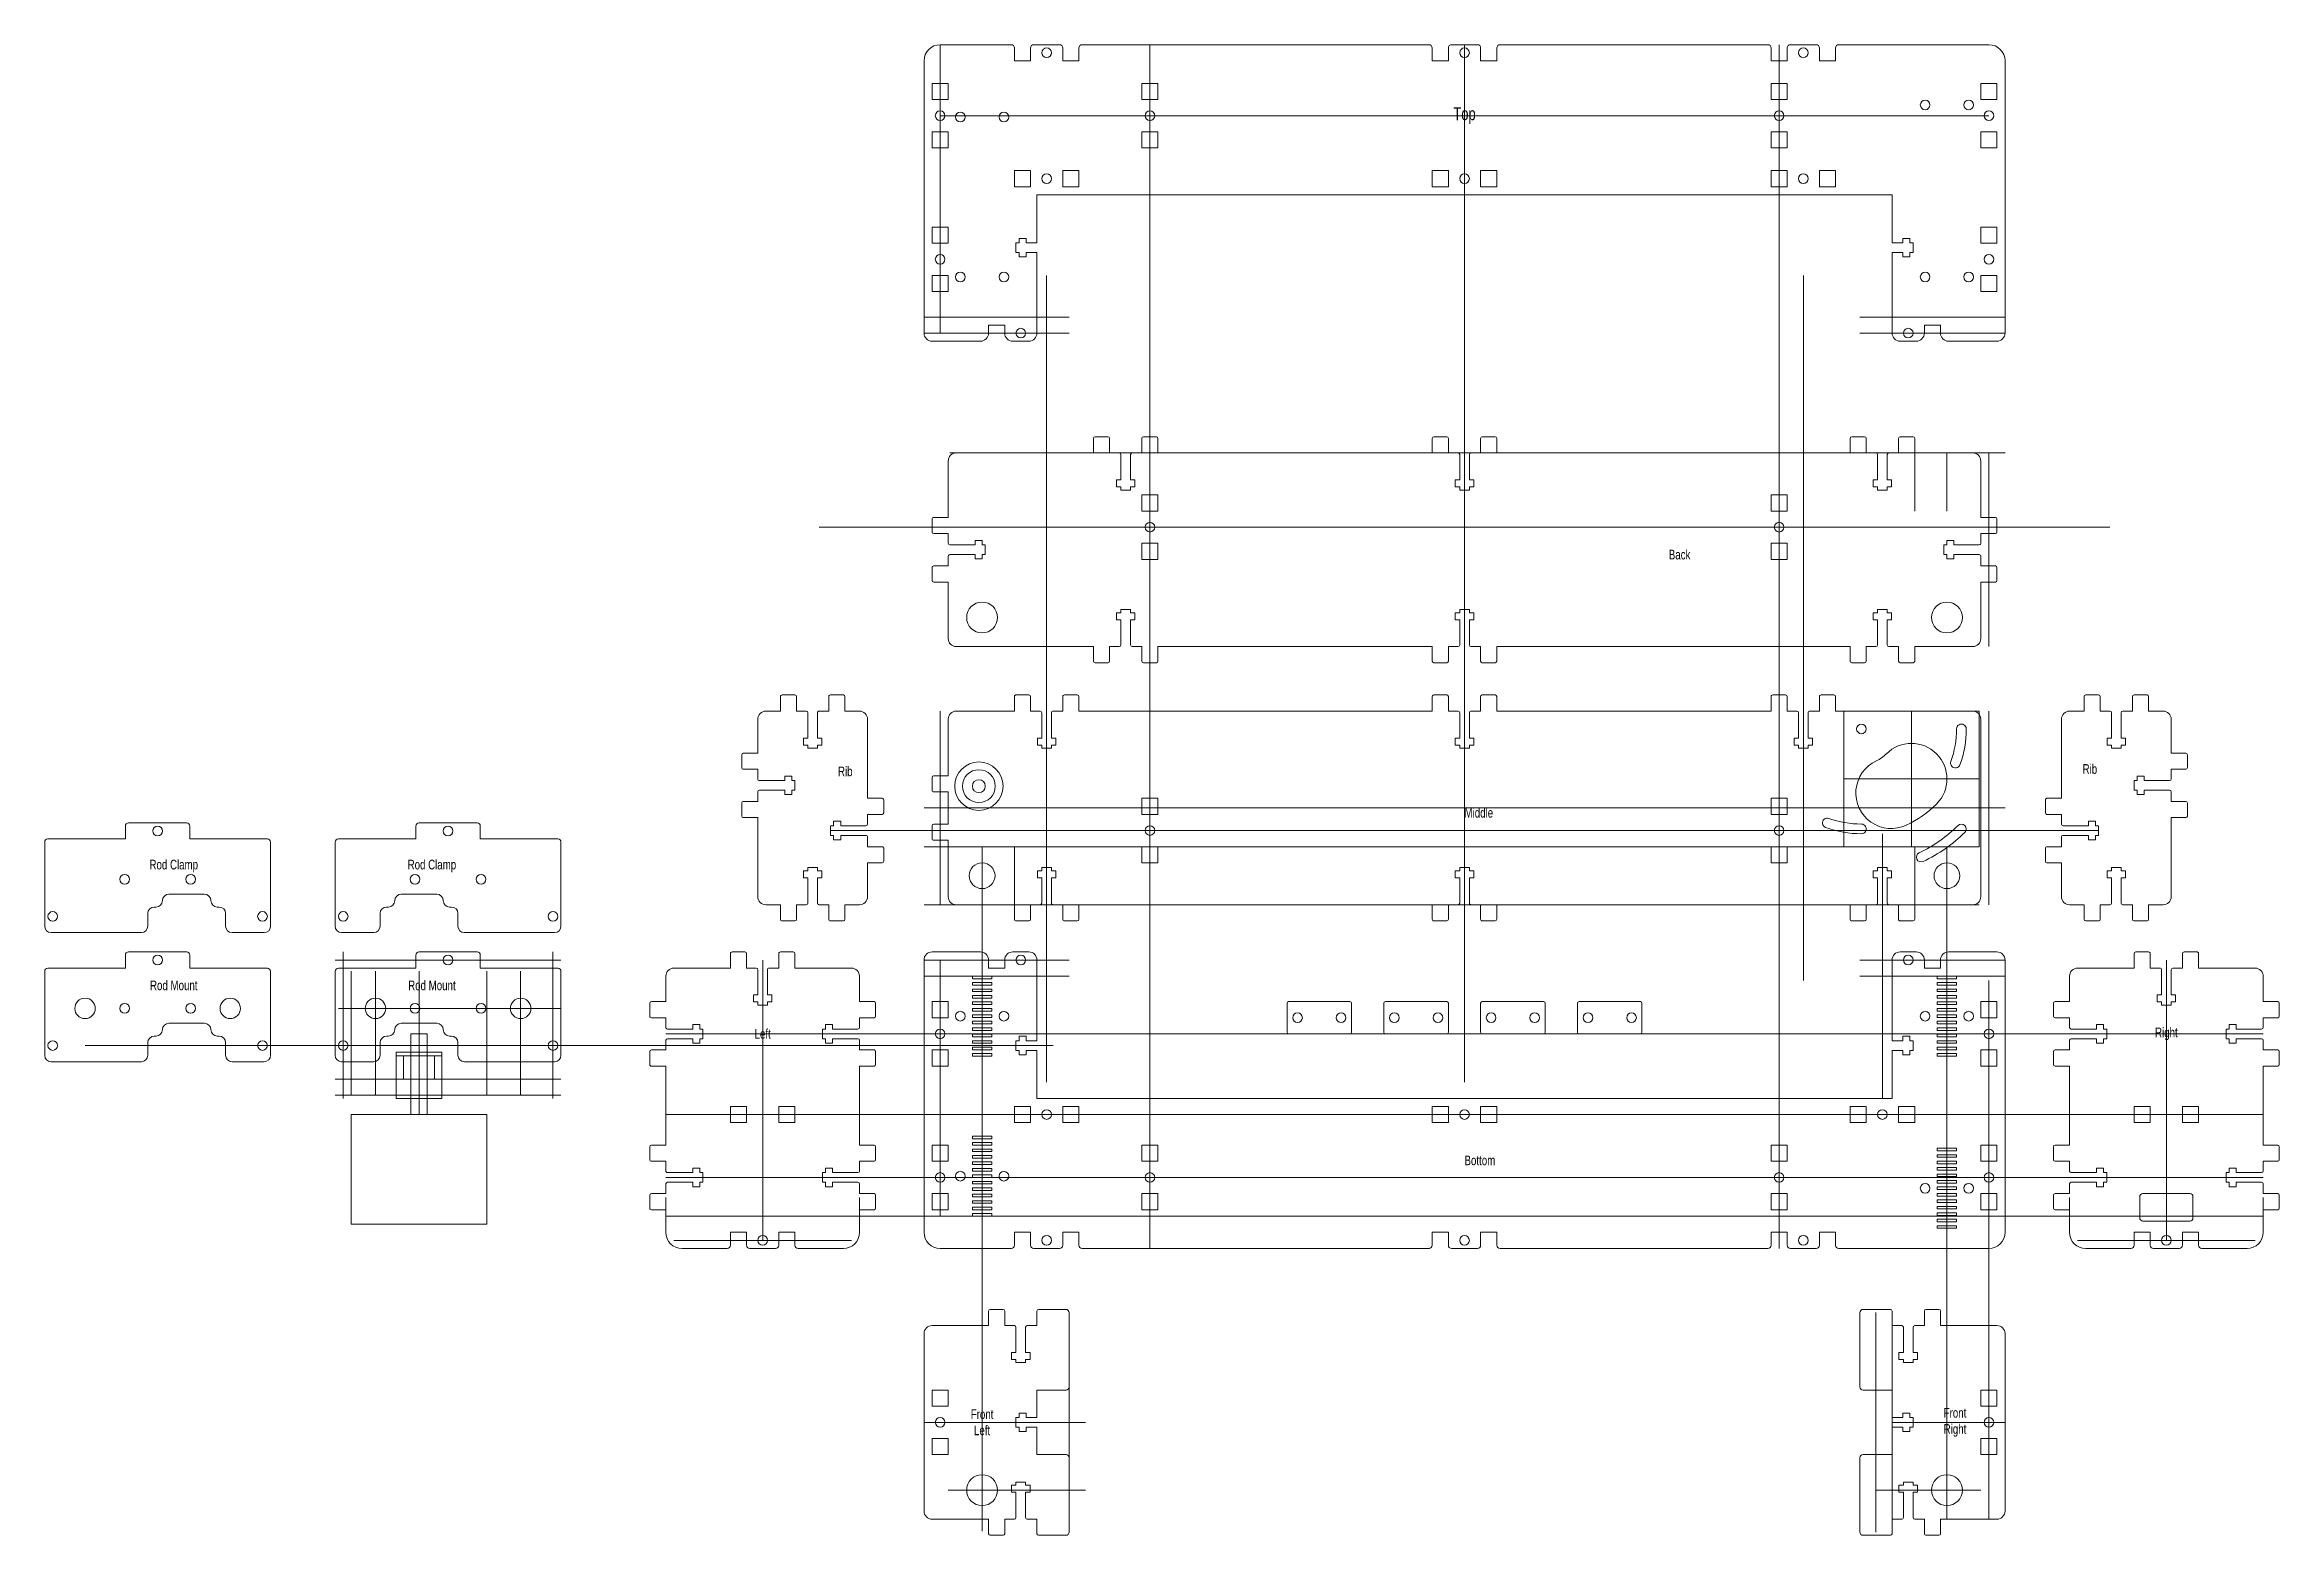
# Model space of a CAD drawing. Header units: millimetres. Extents: x -440 to 252, y -225 to 236.
import ezdxf

# ---------------------------------------------------------------- set-up
doc = ezdxf.new("R2010")
doc.units = ezdxf.units.MM
doc.layers.get('0').update_dxf_attribs({"linetype": 'CONTINUOUS', "lineweight": 0, "true_color": 0x000000})
for name, color, linetype, lineweight, true_color in [('Back', 7, 'CONTINUOUS', 0, 0x000000), ('Belt Clamp', 7, 'CONTINUOUS', 0, 0x000000), ('Bottom', 7, 'CONTINUOUS', 0, 0x000000), ('Drawings', 5, 'CONTINUOUS', 0, 0x0000ff), ('Front', 7, 'CONTINUOUS', 0, 0x000000), ('Left', 7, 'CONTINUOUS', 0, 0x000000), ('Middle', 7, 'CONTINUOUS', 0, 0x000000), ('Motor', 1, 'CONTINUOUS', 0, 0xff0000), ('Pulley', 3, 'CONTINUOUS', 0, 0x00ff00), ('Ribs', 7, 'CONTINUOUS', 0, 0x000000), ('Right', 7, 'CONTINUOUS', 0, 0x000000), ('Rod Clamp', 7, 'CONTINUOUS', 0, 0x000000), ('Rod Mount', 7, 'CONTINUOUS', 0, 0x000000), ('text', 1, 'CONTINUOUS', 0, 0xff0000), ('Top', 7, 'CONTINUOUS', 0, 0x000000)]:
    doc.layers.add(name, color=color, linetype=linetype, lineweight=lineweight, true_color=true_color)
doc.styles.get("Standard").update_dxf_attribs({"font": 'txt', "width": 0.75})

# ---------------------------------------------------------------- blocks, each defined once
blk = doc.blocks.new('m3-t-slot-full')
for p, q in [((-2.86, 8.33), (-2.86, 10.5)), ((-2.86, 10.5), (-1.5, 10.5)), ((-1.5, 8.33), (-2.86, 8.33)), ((-1.5, 11.5), (1.5, 11.5)), ((-1.5, 10.5), (-1.5, 11.5)), ((-1.5, 0.5), (-1.5, 8.33)), ((1.5, 11.5), (1.5, 10.5)), ((1.5, 10.5), (2.86, 10.5)), ((2.86, 8.33), (1.5, 8.33)), ((1.5, 8.33), (1.5, 0.5)), ((2.86, 10.5), (2.86, 8.33)), ((-2, 0), (-5, 0)), ((-10, -4.5), (-10, 0)), ((-5.5, -5), (-9.5, -5)), ((-5, 0), (-5, -4.5)), ((2, 0), (5, 0)), ((5, 0), (5, -4.5)), ((5.5, -5), (9.5, -5)), ((10, -4.5), (10, 0))]:
    blk.add_line(p, q)
for centre, start, end in [((-2, 0.5), 270, 0), ((2, 0.5), 180, 270), ((-9.5, -4.5), 180, 270), ((-5.5, -4.5), 270, 0), ((5.5, -4.5), 180, 270), ((9.5, -4.5), 270, 0)]:
    blk.add_arc(centre, 0.5, start, end)
blk = doc.blocks.new('cutouts')
for p, q in [((-5, 2.5), (-10, 2.5)), ((-10, 2.5), (-10, -2.5)), ((-5, 2.5), (-5, -2.5)), ((5, 2.5), (10, 2.5)), ((5, 2.5), (5, -2.5)), ((10, 2.5), (10, -2.5)), ((-5, -2.5), (-10, -2.5)), ((5, -2.5), (10, -2.5))]:
    blk.add_line(p, q)
blk.add_circle((0, 0), 1.5)
blk = doc.blocks.new('tabs')
for p, q in [((-10, -4.5), (-10, 0)), ((-5, 0), (-5, -4.5)), ((-5, 0), (5, 0)), ((-5.5, -5), (-9.5, -5)), ((5, 0), (5, -4.5)), ((5.5, -5), (9.5, -5)), ((10, -4.5), (10, 0))]:
    blk.add_line(p, q)
for centre, start, end in [((-9.5, -4.5), 180, 270), ((-5.5, -4.5), 270, 0), ((5.5, -4.5), 180, 270), ((9.5, -4.5), 270, 0)]:
    blk.add_arc(centre, 0.5, start, end)
blk = doc.blocks.new('belt-slots')
for p, q in [((-3, 12.4), (3, 12.4)), ((-3, 11.6), (-3, 12.4)), ((3, 11.6), (-3, 11.6)), ((-3, 10.4), (3, 10.4)), ((-3, 9.6), (-3, 10.4)), ((3, 9.6), (-3, 9.6)), ((-3, 8.4), (3, 8.4)), ((-3, 7.6), (-3, 8.4)), ((3, 7.6), (-3, 7.6)), ((3, 12.4), (3, 11.6)), ((3, 10.4), (3, 9.6)), ((3, 8.4), (3, 7.6)), ((-3, 6.4), (3, 6.4)), ((-3, 5.6), (-3, 6.4)), ((3, 5.6), (-3, 5.6)), ((-3, 4.4), (3, 4.4)), ((-3, 3.6), (-3, 4.4)), ((3, 3.6), (-3, 3.6)), ((-3, 2.4), (3, 2.4)), ((-3, 1.6), (-3, 2.4)), ((3, 1.6), (-3, 1.6)), ((-3, 0.4), (3, 0.4)), ((-3, -0.4), (-3, 0.4)), ((3, 6.4), (3, 5.6)), ((3, 4.4), (3, 3.6)), ((3, 2.4), (3, 1.6)), ((3, 0.4), (3, -0.4)), ((3, -0.4), (-3, -0.4)), ((-3, -1.6), (3, -1.6)), ((-3, -2.4), (-3, -1.6)), ((3, -2.4), (-3, -2.4)), ((-3, -3.6), (3, -3.6)), ((-3, -4.4), (-3, -3.6)), ((3, -4.4), (-3, -4.4)), ((-3, -5.6), (3, -5.6)), ((-3, -6.4), (-3, -5.6)), ((3, -6.4), (-3, -6.4)), ((3, -1.6), (3, -2.4)), ((3, -3.6), (3, -4.4)), ((3, -5.6), (3, -6.4)), ((-3, -7.6), (3, -7.6)), ((-3, -8.4), (-3, -7.6)), ((3, -8.4), (-3, -8.4)), ((-3, -9.6), (3, -9.6)), ((-3, -10.4), (-3, -9.6)), ((3, -10.4), (-3, -10.4)), ((-3, -11.6), (3, -11.6)), ((-3, -12.4), (-3, -11.6)), ((3, -12.4), (-3, -12.4)), ((3, -7.6), (3, -8.4)), ((3, -9.6), (3, -10.4)), ((3, -11.6), (3, -12.4))]:
    blk.add_line(p, q)
at = {"layer": 'Top'}
for centre in [(-6.75, 0), (6.75, 0)]:
    blk.add_circle(centre, 1.5, dxfattribs=at)

msp = doc.modelspace()

# ---------------------------------------------------------------- linework, layer by layer
for p, q in [((-150, -44.62), (-165, -44.62)), ((-147.5, -47.12), (-147.5, -49.62)), ((-142.5, -47.12), (-142.5, -49.62)), ((-140, -44.62), (-135, -44.62)), ((135, -44.62), (140, -44.62)), ((142.5, -47.12), (142.5, -49.62)), ((147.5, -47.12), (147.5, -49.62)), ((150, -44.62), (165, -44.62)), ((-142.5, -49.62), (-147.5, -49.62)), ((142.5, -49.62), (147.5, -49.62)), ((-139, -75.12), (-139, -72.12)), ((-139, -72.12), (-138, -72.12)), ((-138, -75.12), (-139, -75.12)), ((-138, -70.76), (-135.83, -70.76)), ((-138, -72.12), (-138, -70.76)), ((-138, -76.48), (-138, -75.12)), ((-135.83, -70.76), (-135.83, -72.12)), ((-135.83, -72.12), (-132.5, -72.12)), ((-132.5, -75.12), (-135.83, -75.12)), ((-135.83, -75.12), (-135.83, -76.48)), ((135.83, -72.12), (132.5, -72.12)), ((132.5, -75.12), (135.83, -75.12)), ((138, -70.76), (135.83, -70.76)), ((135.83, -70.76), (135.83, -72.12)), ((135.83, -75.12), (135.83, -76.48)), ((138, -72.12), (138, -70.76)), ((139, -72.12), (138, -72.12)), ((138, -76.48), (138, -75.12)), ((138, -75.12), (139, -75.12)), ((139, -75.12), (139, -72.12)), ((-135.83, -76.48), (-138, -76.48)), ((135.83, -76.48), (138, -76.48)), ((-134.5, -131.5), (-139.5, -131.5)), ((-139.5, -131.5), (-139.5, -135.5)), ((-134.5, -131.5), (-134.5, -135.5)), ((-124.5, -131.5), (-119.5, -131.5)), ((-124.5, -131.5), (-124.5, -135.5)), ((-119.5, -131.5), (-119.5, -135.5)), ((-5, -131.5), (-10, -131.5)), ((-10, -131.5), (-10, -135.5)), ((-5, -131.5), (-5, -135.5)), ((5, -131.5), (10, -131.5)), ((5, -131.5), (5, -135.5)), ((10, -131.5), (10, -135.5)), ((100, -131.5), (95, -131.5)), ((95, -131.5), (95, -135.5)), ((100, -131.5), (100, -135.5)), ((110, -131.5), (115, -131.5)), ((110, -131.5), (110, -135.5)), ((115, -131.5), (115, -135.5)), ((-147.5, -155.88), (-147.5, -160.38)), ((-143, -155.38), (-147, -155.38)), ((-142.5, -160.38), (-142.5, -155.88)), ((-132.5, -160.38), (-132.5, -155.88)), ((-132, -155.38), (-123.5, -155.38)), ((132, -155.38), (123.5, -155.38)), ((132.5, -160.38), (132.5, -155.88)), ((142.5, -160.38), (142.5, -155.88)), ((143, -155.38), (147, -155.38)), ((147.5, -155.88), (147.5, -160.38)), ((-139.5, -160.38), (-142.5, -160.38)), ((-139, -160.88), (-139, -168.71)), ((-136, -168.71), (-136, -160.88)), ((-135.5, -160.38), (-132.5, -160.38)), ((135.5, -160.38), (132.5, -160.38)), ((136, -168.71), (136, -160.88)), ((139, -160.88), (139, -168.71)), ((139.5, -160.38), (142.5, -160.38)), ((-140.36, -168.71), (-140.36, -170.88)), ((-139, -168.71), (-140.36, -168.71)), ((-140.36, -170.88), (-139, -170.88)), ((-139, -170.88), (-139, -171.88)), ((-139, -171.88), (-136, -171.88)), ((-134.64, -168.71), (-136, -168.71)), ((-136, -171.88), (-136, -170.88)), ((-136, -170.88), (-134.64, -170.88)), ((-134.64, -170.88), (-134.64, -168.71)), ((134.64, -170.88), (134.64, -168.71)), ((134.64, -168.71), (136, -168.71)), ((136, -170.88), (134.64, -170.88)), ((136, -171.88), (136, -170.88)), ((139, -171.88), (136, -171.88)), ((139, -168.71), (140.36, -168.71)), ((140.36, -170.88), (139, -170.88)), ((139, -170.88), (139, -171.88)), ((140.36, -168.71), (140.36, -170.88)), ((-139, -191.88), (-139, -188.88)), ((-139, -188.88), (-138, -188.88)), ((-138, -191.88), (-139, -191.88)), ((-138, -187.52), (-135.83, -187.52)), ((-138, -188.88), (-138, -187.52)), ((-138, -193.24), (-138, -191.88)), ((-135.83, -193.24), (-138, -193.24)), ((-135.83, -187.52), (-135.83, -188.88)), ((-135.83, -188.88), (-132.5, -188.88)), ((-132.5, -191.88), (-135.83, -191.88)), ((-135.83, -191.88), (-135.83, -193.24)), ((135.83, -188.88), (132.5, -188.88)), ((132.5, -191.88), (135.83, -191.88)), ((138, -187.52), (135.83, -187.52)), ((135.83, -187.52), (135.83, -188.88)), ((135.83, -191.88), (135.83, -193.24)), ((135.83, -193.24), (138, -193.24)), ((138, -188.88), (138, -187.52)), ((139, -188.88), (138, -188.88)), ((138, -193.24), (138, -191.88)), ((138, -191.88), (139, -191.88)), ((139, -191.88), (139, -188.88)), ((-140.36, -209.88), (-140.36, -212.05)), ((-139, -209.88), (-140.36, -209.88)), ((-140.36, -212.05), (-139, -212.05)), ((-136, -208.88), (-139, -208.88)), ((-139, -208.88), (-139, -209.88)), ((-139, -212.05), (-139, -219.88)), ((-136, -209.88), (-136, -208.88)), ((-134.64, -209.88), (-136, -209.88)), ((-136, -212.05), (-134.64, -212.05)), ((-136, -219.88), (-136, -212.05)), ((-134.64, -212.05), (-134.64, -209.88)), ((134.64, -212.05), (134.64, -209.88)), ((134.64, -209.88), (136, -209.88)), ((136, -212.05), (134.64, -212.05)), ((136, -208.88), (139, -208.88)), ((136, -209.88), (136, -208.88)), ((136, -219.88), (136, -212.05)), ((139, -208.88), (139, -209.88)), ((139, -209.88), (140.36, -209.88)), ((140.36, -212.05), (139, -212.05)), ((139, -212.05), (139, -219.88)), ((140.36, -209.88), (140.36, -212.05)), ((-147.5, -224.88), (-147.5, -220.38)), ((-139.5, -220.38), (-142.5, -220.38)), ((-142.5, -220.38), (-142.5, -224.88)), ((-135.5, -220.38), (-132.5, -220.38)), ((-132.5, -220.38), (-132.5, -224.88)), ((132.5, -220.38), (132.5, -224.88)), ((135.5, -220.38), (132.5, -220.38)), ((139.5, -220.38), (142.5, -220.38)), ((142.5, -220.38), (142.5, -224.88)), ((147.5, -224.88), (147.5, -220.38)), ((-143, -225.38), (-147, -225.38)), ((-132, -225.38), (-123.5, -225.38)), ((132, -225.38), (123.5, -225.38)), ((143, -225.38), (147, -225.38))]:
    msp.add_line(p, q)
for centre in [(-137.5, -47.12), (137.5, -47.12), (-129.5, -134), (0, -134), (105, -134)]:
    msp.add_circle(centre, 1.5)
for centre, radius, start, end in [((-157.5, 107.5), 2.5, 90, 180), ((157.5, 107.5), 2.5, 360, 90), ((-157.5, 52.5), 2.5, 180, 270), ((157.5, 52.5), 2.5, 270, 360), ((-216.5, 27.5), 2.5, 90, 180), ((-187.5, 27.5), 2.5, 360, 90), ((-157.5, 27.5), 2.5, 90, 180), ((157.5, 27.5), 2.5, 360, 90), ((187.5, 27.5), 2.5, 90, 180), ((216.5, 27.5), 2.5, 360, 90), ((-216.5, -27.5), 2.5, 180, 270), ((-187.5, -27.5), 2.5, 270, 360), ((-157.5, -27.5), 2.5, 180, 270), ((157.5, -27.5), 2.5, 270, 360), ((187.5, -27.5), 2.5, 180, 270), ((216.5, -27.5), 2.5, 270, 360), ((-165, -47.12), 2.5, 90, 180), ((-150, -47.12), 2.5, 0, 90), ((-140, -47.12), 2.5, 90, 180), ((-135, -47.12), 2.5, 0, 90), ((135, -47.12), 2.5, 90, 180), ((140, -47.12), 2.5, 0, 90), ((150, -47.12), 2.5, 90, 180), ((165, -47.12), 2.5, 0, 90), ((-245, -52.12), 2.5, 90, 180), ((-190, -52.12), 2.5, 0, 90), ((190, -52.12), 2.5, 90, 180), ((245, -52.12), 2.5, 0, 90), ((-147, -155.88), 0.5, 90, 180), ((-143, -155.88), 0.5, 360, 90), ((-132, -155.88), 0.5, 90, 180), ((132, -155.88), 0.5, 360, 90), ((143, -155.88), 0.5, 90, 180), ((147, -155.88), 0.5, 360, 90), ((-165, -162.88), 2.5, 90, 180), ((-139.5, -160.88), 0.5, 360, 90), ((-135.5, -160.88), 0.5, 90, 180), ((135.5, -160.88), 0.5, 360, 90), ((139.5, -160.88), 0.5, 90, 180), ((165, -162.88), 2.5, 360, 90), ((-165, -217.88), 2.5, 180, 270), ((-139.5, -219.88), 0.5, 270, 360), ((-135.5, -219.88), 0.5, 180, 270), ((135.5, -219.88), 0.5, 270, 360), ((139.5, -219.88), 0.5, 180, 270), ((165, -217.88), 2.5, 270, 360), ((-147, -224.88), 0.5, 180, 270), ((-143, -224.88), 0.5, 270, 360), ((-132, -224.88), 0.5, 180, 270), ((132, -224.88), 0.5, 270, 360), ((143, -224.88), 0.5, 180, 270), ((147, -224.88), 0.5, 270, 360)]:
    msp.add_arc(centre, radius, start, end)
at = {"layer": 'Back'}
for p, q in [((-10, 110), (-95, 110)), ((119.5, 110), (10, 110)), ((157.5, 110), (139.5, 110)), ((160, 90), (160, 107.5)), ((160, 52.5), (160, 70)), ((-95, 50), (-10, 50)), ((10, 50), (119.5, 50)), ((139.5, 50), (157.5, 50))]:
    msp.add_line(p, q, dxfattribs=at)
msp.add_circle((149.5, 59), 4.78, dxfattribs=at)
at = {"layer": 'Belt Clamp'}
for p, q in [((-55, -69.5), (-55, -60.5)), ((-54.5, -60), (-35.5, -60)), ((-35, -60.5), (-35, -69.5)), ((-25, -69.5), (-25, -60.5)), ((-24.5, -60), (-5.5, -60)), ((-5, -60.5), (-5, -69.5)), ((5, -69.5), (5, -60.5)), ((5.5, -60), (24.5, -60)), ((25, -60.5), (25, -69.5)), ((35, -69.5), (35, -60.5)), ((35.5, -60), (54.5, -60)), ((55, -60.5), (55, -69.5)), ((-35.5, -70), (-54.5, -70)), ((-5.5, -70), (-24.5, -70)), ((24.5, -70), (5.5, -70)), ((54.5, -70), (35.5, -70))]:
    msp.add_line(p, q, dxfattribs=at)
for centre in [(-51.75, -65), (-38.25, -65), (-21.75, -65), (-8.25, -65), (8.25, -65), (21.75, -65), (38.25, -65), (51.75, -65)]:
    msp.add_circle(centre, 1.5, dxfattribs=at)
for centre, start, end in [((-54.5, -60.5), 90, 180), ((-35.5, -60.5), 0, 90), ((-24.5, -60.5), 90, 180), ((-5.5, -60.5), 0, 90), ((5.5, -60.5), 90, 180), ((24.5, -60.5), 0, 90), ((35.5, -60.5), 90, 180), ((54.5, -60.5), 0, 90), ((-54.5, -69.5), 180, 270), ((-35.5, -69.5), 270, 0), ((-24.5, -69.5), 180, 270), ((-5.5, -69.5), 270, 0), ((5.5, -69.5), 180, 270), ((24.5, -69.5), 270, 0), ((35.5, -69.5), 180, 270), ((54.5, -69.5), 270, 0)]:
    msp.add_arc(centre, 0.5, start, end, dxfattribs=at)
at = {"layer": 'Bottom'}
for p, q in [((-242.5, -136.5), (-228.5, -136.5)), ((-221.5, -136.5), (-213.5, -136.5)), ((-206.5, -136.5), (-192.5, -136.5)), ((-140.5, -136.5), (-162.5, -136.5)), ((-125.5, -136.5), (-133.5, -136.5)), ((-11, -136.5), (-118.5, -136.5)), ((4, -136.5), (-4, -136.5)), ((94, -136.5), (11, -136.5)), ((109, -136.5), (101, -136.5)), ((162.5, -136.5), (116, -136.5))]:
    msp.add_line(p, q, dxfattribs=at)
for centre, radius, start, end in [((-162.5, -131.5), 5, 180, 270), ((162.5, -131.5), 5, 270, 0), ((-228.5, -135.5), 1, 270, 0), ((-221.5, -135.5), 1, 180, 270), ((-213.5, -135.5), 1, 270, 0), ((-206.5, -135.5), 1, 180, 270), ((-140.5, -135.5), 1, 270, 0), ((-133.5, -135.5), 1, 180, 270), ((-125.5, -135.5), 1, 270, 0), ((-118.5, -135.5), 1, 180, 270), ((-11, -135.5), 1, 270, 0), ((-4, -135.5), 1, 180, 270), ((4, -135.5), 1, 270, 0), ((11, -135.5), 1, 180, 270), ((94, -135.5), 1, 270, 0), ((101, -135.5), 1, 180, 270), ((109, -135.5), 1, 270, 0), ((116, -135.5), 1, 180, 270), ((206.5, -135.5), 1, 270, 0), ((213.5, -135.5), 1, 180, 270), ((221.5, -135.5), 1, 270, 0), ((228.5, -135.5), 1, 180, 270)]:
    msp.add_arc(centre, radius, start, end, dxfattribs=at)
at = {"layer": 'Drawings'}
for p, q in [((-162.5, 147.12), (-162.5, 236.5)), ((-97.5, -136.5), (-97.5, 236.5)), ((0, 236.5), (0, -85)), ((97.5, -136.5), (97.5, 236.5)), ((-162.5, 214.5), (162.5, 214.5)), ((-129.5, 165), (-129.5, -85)), ((105, -53.5), (105, 165)), ((-167.5, 152.12), (-122.5, 152.12)), ((-167.5, 147.12), (-122.5, 147.12)), ((167.5, 152.12), (122.5, 152.12)), ((167.5, 147.12), (122.5, 147.12)), ((167.5, 110), (-159.5, 110)), ((139.5, 92), (139.5, 110)), ((149.5, 92), (149.5, 110)), ((162.5, 50), (162.5, 110)), ((-200, 87), (200, 87)), ((-162.5, 30), (-162.5, -30)), ((159.5, 30), (117.5, 30)), ((117.5, 30), (117.5, -12)), ((138.5, 30), (138.5, -12)), ((159.5, 30), (159.5, -12)), ((162.5, -30), (162.5, 30)), ((159.5, 9), (117.5, 9)), ((167.5, 0), (-167.5, 0)), ((196.5, -7), (-196.5, -7)), ((-167.5, -12), (159.5, -12)), ((-149.5, -12), (-149.5, -30)), ((-139.5, -12), (-139.5, -30)), ((159.5, -12), (117.5, -12)), ((129.5, -90), (129.5, -8)), ((139.5, -30), (139.5, -12)), ((149.5, -220.38), (149.5, -12)), ((-149.5, -224.13), (-149.5, -15.75)), ((-167.5, -30), (159.5, -30)), ((-350, -47.12), (-280, -47.12)), ((-347.5, -44.62), (-347.5, -90)), ((-282.5, -44.62), (-282.5, -90)), ((-217.5, -47.12), (-217.5, -134)), ((-167.5, -47.12), (-122.5, -47.12)), ((-162.5, -47.12), (-162.5, -126.5)), ((167.5, -47.12), (122.5, -47.12)), ((217.5, -47.12), (217.5, -134)), ((-345, -50.62), (-345, -89)), ((-337.5, -50.62), (-337.5, -89)), ((-324, -50.62), (-324, -89)), ((-303, -50.62), (-303, -89)), ((-292.5, -50.62), (-292.5, -89)), ((-167.5, -52.12), (-122.5, -52.12)), ((167.5, -52.12), (122.5, -52.12)), ((162.5, -220.38), (162.5, -53.5)), ((-349, -62.12), (-280, -62.12)), ((-127.5, -73.62), (-427.5, -73.62)), ((247.5, -70), (-247.5, -70)), ((-350, -84), (-280, -84)), ((-350, -89), (-280, -89)), ((247.5, -95), (-247.5, -95)), ((247.5, -114.5), (-247.5, -114.5)), ((247.5, -126.5), (-247.5, -126.5)), ((-190, -134), (-245, -134)), ((190, -134), (245, -134)), ((-122.5, -224.38), (-122.5, -156.38)), ((127.5, -224.38), (127.5, -156.38)), ((132.5, -224.38), (132.5, -156.38)), ((-167.5, -190.38), (-117.5, -190.38)), ((167.5, -190.38), (132.5, -190.38)), ((-160, -211.38), (-117.5, -211.38)), ((160, -211.38), (127.5, -211.38))]:
    msp.add_line(p, q, dxfattribs=at)
for radius in [7.5, 5.1]:
    msp.add_circle((-150.5, 6.75), radius, dxfattribs=at)
at = {"layer": 'Front'}
for p, q in [((-122.5, -179.38), (-122.5, -156.38)), ((122.5, -179.38), (122.5, -156.38)), ((-167.5, -217.88), (-167.5, -162.88)), ((-165, -160.38), (-147.5, -160.38)), ((165, -160.38), (147.5, -160.38)), ((167.5, -217.88), (167.5, -162.88)), ((-132.5, -180.38), (-123.5, -180.38)), ((-132.5, -188.88), (-132.5, -180.38)), ((132.5, -180.38), (123.5, -180.38)), ((132.5, -188.88), (132.5, -180.38)), ((-132.5, -191.88), (-132.5, -200.38)), ((132.5, -191.88), (132.5, -200.38)), ((-132.5, -200.38), (-123.5, -200.38)), ((132.5, -200.38), (123.5, -200.38)), ((-122.5, -201.38), (-122.5, -224.38)), ((122.5, -201.38), (122.5, -224.38)), ((-165, -220.38), (-147.5, -220.38)), ((165, -220.38), (147.5, -220.38))]:
    msp.add_line(p, q, dxfattribs=at)
for centre in [(-149.5, -211.38), (149.5, -211.38)]:
    msp.add_circle(centre, 4.78, dxfattribs=at)
for centre, start, end in [((-123.5, -179.38), 270, 0), ((123.5, -179.38), 180, 270), ((-123.5, -201.38), 0, 90), ((123.5, -201.38), 90, 180)]:
    msp.add_arc(centre, 1, start, end, dxfattribs=at)
at = {"layer": 'Left'}
for p, q in [((187.5, -52.12), (187.5, -60)), ((207.5, -49.62), (190, -49.62)), ((245, -49.62), (227.5, -49.62)), ((247.5, -52.12), (247.5, -60)), ((187.5, -80), (187.5, -104.5)), ((247.5, -80), (247.5, -104.5)), ((187.5, -120.75), (187.5, -131.5)), ((247.5, -120.75), (247.5, -131.5))]:
    msp.add_line(p, q, dxfattribs=at)
at = {"layer": 'Middle'}
for p, q in [((-160, 90), (-160, 107.5)), ((-115, 110), (-157.5, 110)), ((-160, 52.5), (-160, 70)), ((-157.5, 50), (-115, 50)), ((-157.5, 30), (-139.5, 30)), ((-119.5, 30), (-10, 30)), ((10, 30), (95, 30)), ((115, 30), (157.5, 30)), ((-160, 10), (-160, 27.5)), ((160, -27.5), (160, 27.5)), ((-160, -27.5), (-160, -10)), ((-139.5, -30), (-157.5, -30)), ((-10, -30), (-119.5, -30)), ((119.5, -30), (10, -30)), ((157.5, -30), (139.5, -30))]:
    msp.add_line(p, q, dxfattribs=at)
for centre, radius in [((-149.5, 59), 4.78), ((123, 24.49), 1.5), ((123, 24.49), 1.5), ((123, 24.49), 1.5), ((-150.5, 6.75), 2), ((-149.5, -21), 4), ((149.5, -21), 4)]:
    msp.add_circle(centre, radius, dxfattribs=at)
for centre, radius, start, end in [((123, 24.49), 29.49, 340, 0), ((153.99, 24.49), 1.5, 359.99999, 180), ((123, 24.49), 32.49, 340, 0), ((132.27, 4.63), 11, 115, 295), ((123, 24.49), 10.91, 295, 315), ((138.5, 9), 11, 315, 135), ((152.13, 13.9), 1.5, 160, 340.00002), ((123, 24.49), 32.91, 295, 315), ((112.41, -4.63), 1.5, 70, 250), ((123, 24.49), 32.49, 250, 270), ((123, 24.49), 29.49, 250, 270), ((123, -6.5), 1.5, 269.99999, 90.00001), ((123, 24.49), 42.33, 295, 315), ((153.99, -6.5), 1.5, 315, 135), ((123, 24.49), 45.33, 295, 315), ((141.53, -15.23), 1.5, 115.00001, 295)]:
    msp.add_arc(centre, radius, start, end, dxfattribs=at)
at = {"layer": 'Motor'}
for p, q in [((-326.5, -70), (-326.5, -95)), ((-326.5, -70), (-321.5, -70)), ((-324, -70), (-324, -95)), ((-321.5, -70), (-321.5, -95)), ((-345, -95), (-303, -95)), ((-345, -95), (-345, -129)), ((-303, -95), (-303, -129)), ((-345, -129), (-303, -129))]:
    msp.add_line(p, q, dxfattribs=at)
at = {"layer": 'Pulley'}
for p, q in [((-331.05, -75.7), (-316.95, -75.7)), ((-331.05, -75.7), (-331.05, -90)), ((-316.95, -75.7), (-316.95, -90)), ((-331.05, -76.8), (-316.95, -76.8)), ((-328.8, -76.8), (-328.8, -84)), ((-319.2, -76.8), (-319.2, -84)), ((-331.05, -84), (-316.95, -84)), ((-316.95, -90), (-331.05, -90))]:
    msp.add_line(p, q, dxfattribs=at)
at = {"layer": 'Ribs'}
for p, q in [((-212, 30), (-216.5, 30)), ((-187.5, 30), (-192, 30)), ((-187.5, 30), (-188.25, 30)), ((187.5, 30), (192, 30)), ((212, 30), (216.5, 30)), ((-219, 17), (-219, 27.5)), ((-185, 3), (-185, 27.5)), ((185, 3), (185, 27.5)), ((219, 17), (219, 27.5)), ((-219, -27.5), (-219, -3)), ((219, -27.5), (219, -3)), ((-185, -27.5), (-185, -17)), ((185, -27.5), (185, -17)), ((-216.5, -30), (-212, -30)), ((-192, -30), (-187.5, -30)), ((192, -30), (187.5, -30)), ((216.5, -30), (212, -30))]:
    msp.add_line(p, q, dxfattribs=at)
at = {"layer": 'Right'}
for p, q in [((-247.5, -52.12), (-247.5, -60)), ((-245, -49.62), (-227.5, -49.62)), ((-207.5, -49.62), (-190, -49.62)), ((-187.5, -52.12), (-187.5, -60)), ((-247.5, -80), (-247.5, -104.5)), ((-187.5, -80), (-187.5, -104.5)), ((-222.5, -92.5), (-227.5, -92.5)), ((-227.5, -92.5), (-227.5, -97.5)), ((-222.5, -92.5), (-222.5, -97.5)), ((-212.5, -92.5), (-207.5, -92.5)), ((-212.5, -92.5), (-212.5, -97.5)), ((-207.5, -92.5), (-207.5, -97.5)), ((212.5, -92.5), (207.5, -92.5)), ((207.5, -92.5), (207.5, -97.5)), ((212.5, -92.5), (212.5, -97.5)), ((222.5, -92.5), (227.5, -92.5)), ((222.5, -92.5), (222.5, -97.5)), ((227.5, -92.5), (227.5, -97.5)), ((-222.5, -97.5), (-227.5, -97.5)), ((-212.5, -97.5), (-207.5, -97.5)), ((212.5, -97.5), (207.5, -97.5)), ((222.5, -97.5), (227.5, -97.5)), ((-247.5, -120.75), (-247.5, -131.5)), ((-187.5, -120.75), (-187.5, -131.5)), ((209.25, -120.5), (209.25, -127)), ((210.25, -119.5), (224.75, -119.5)), ((225.75, -120.5), (225.75, -127)), ((-222.5, -131.5), (-227.5, -131.5)), ((-227.5, -131.5), (-227.5, -135.5)), ((-222.5, -131.5), (-222.5, -135.5)), ((-212.5, -131.5), (-207.5, -131.5)), ((-212.5, -131.5), (-212.5, -135.5)), ((-207.5, -131.5), (-207.5, -135.5)), ((212.5, -131.5), (207.5, -131.5)), ((207.5, -131.5), (207.5, -135.5)), ((210.25, -128), (224.75, -128)), ((212.5, -131.5), (212.5, -135.5)), ((222.5, -131.5), (227.5, -131.5)), ((222.5, -131.5), (222.5, -135.5)), ((227.5, -131.5), (227.5, -135.5)), ((206.5, -136.5), (192.5, -136.5)), ((213.5, -136.5), (221.5, -136.5)), ((228.5, -136.5), (242.5, -136.5))]:
    msp.add_line(p, q, dxfattribs=at)
for centre in [(-217.5, -134), (217.5, -134)]:
    msp.add_circle(centre, 1.5, dxfattribs=at)
for centre, radius, start, end in [((210.25, -120.5), 1, 90, 180), ((224.75, -120.5), 1, 0, 90), ((-242.5, -131.5), 5, 180, 270), ((-192.5, -131.5), 5, 270, 360), ((192.5, -131.5), 5, 180, 270), ((210.25, -127), 1, 180, 270), ((224.75, -127), 1, 270, 0), ((242.5, -131.5), 5, 270, 0)]:
    msp.add_arc(centre, radius, start, end, dxfattribs=at)
at = {"layer": 'Rod Clamp'}
for p, q in [((-415, -5.62), (-415, -9.62)), ((-396, -4.62), (-414, -4.62)), ((-395, -5.62), (-395, -9.62)), ((-325, -5.62), (-325, -9.62)), ((-324, -4.62), (-306, -4.62)), ((-305, -5.62), (-305, -9.62)), ((-440, -10.62), (-440, -36.62)), ((-415, -9.62), (-439, -9.62)), ((-371, -9.62), (-395, -9.62)), ((-370, -10.62), (-370, -36.62)), ((-350, -10.62), (-350, -36.62)), ((-349, -9.62), (-325, -9.62)), ((-305, -9.62), (-281, -9.62)), ((-280, -10.62), (-280, -36.62)), ((-390.5, -26.7), (-401.5, -26.7)), ((-393.5, -26.7), (-398.5, -26.7)), ((-329.5, -26.7), (-318.5, -26.7)), ((-326.5, -26.7), (-321.5, -26.7)), ((-408.05, -32.7), (-408.05, -36.62)), ((-405.5, -30.7), (-406.05, -30.7)), ((-385.95, -30.7), (-386.5, -30.7)), ((-383.95, -32.7), (-383.95, -36.62)), ((-336.05, -32.7), (-336.05, -36.62)), ((-334.05, -30.7), (-333.5, -30.7)), ((-314.5, -30.7), (-313.95, -30.7)), ((-311.95, -32.7), (-311.95, -36.62)), ((-410.05, -38.62), (-438, -38.62)), ((-381.95, -38.62), (-372, -38.62)), ((-338.05, -38.62), (-348, -38.62)), ((-309.95, -38.62), (-282, -38.62))]:
    msp.add_line(p, q, dxfattribs=at)
for centre in [(-405, -7.12), (-315, -7.12), (-415.22, -22.12), (-394.78, -22.12), (-325.22, -22.12), (-304.78, -22.12), (-437.5, -33.62), (-372.5, -33.62), (-347.5, -33.62), (-282.5, -33.62)]:
    msp.add_circle(centre, 1.5, dxfattribs=at)
for centre, radius, start, end in [((-414, -5.62), 1, 90, 180), ((-396, -5.62), 1, 360, 90), ((-324, -5.62), 1, 90, 180), ((-306, -5.62), 1, 0, 90), ((-439, -10.62), 1, 90, 180), ((-371, -10.62), 1, 360, 90), ((-349, -10.62), 1, 90, 180), ((-281, -10.62), 1, 0, 90), ((-401.5, -28.7), 2, 90, 180), ((-390.5, -28.7), 2, 360, 90), ((-329.5, -28.7), 2, 90, 180), ((-318.5, -28.7), 2, 0, 90), ((-406.05, -32.7), 2, 90, 180), ((-405.5, -28.7), 2, 270, 360), ((-386.5, -28.7), 2, 180, 270), ((-385.95, -32.7), 2, 360, 90), ((-334.05, -32.7), 2, 90, 180), ((-333.5, -28.7), 2, 270, 0), ((-314.5, -28.7), 2, 180, 270), ((-313.95, -32.7), 2, 0, 90), ((-438, -36.62), 2, 180, 270), ((-410.05, -36.62), 2, 270, 360), ((-381.95, -36.62), 2, 180, 270), ((-372, -36.62), 2, 270, 360), ((-348, -36.62), 2, 180, 270), ((-338.05, -36.62), 2, 270, 0), ((-309.95, -36.62), 2, 180, 270), ((-282, -36.62), 2, 270, 0)]:
    msp.add_arc(centre, radius, start, end, dxfattribs=at)
at = {"layer": 'Rod Mount'}
for p, q in [((-415, -45.62), (-415, -49.62)), ((-396, -44.62), (-414, -44.62)), ((-395, -45.62), (-395, -49.62)), ((-325, -45.62), (-325, -49.62)), ((-324, -44.62), (-306, -44.62)), ((-305, -45.62), (-305, -49.62)), ((-440, -50.62), (-440, -76.62)), ((-415, -49.62), (-439, -49.62)), ((-371, -49.62), (-395, -49.62)), ((-370, -50.62), (-370, -76.62)), ((-350, -50.62), (-350, -76.62)), ((-349, -49.62), (-325, -49.62)), ((-305, -49.62), (-281, -49.62)), ((-280, -50.62), (-280, -76.62)), ((-390.5, -66.7), (-401.5, -66.7)), ((-393.5, -66.7), (-398.5, -66.7)), ((-329.5, -66.7), (-318.5, -66.7)), ((-326.5, -66.7), (-321.5, -66.7)), ((-408.05, -72.7), (-408.05, -76.62)), ((-405.5, -70.7), (-406.05, -70.7)), ((-385.95, -70.7), (-386.5, -70.7)), ((-383.95, -72.7), (-383.95, -76.62)), ((-336.05, -72.7), (-336.05, -76.62)), ((-334.05, -70.7), (-333.5, -70.7)), ((-314.5, -70.7), (-313.95, -70.7)), ((-311.95, -72.7), (-311.95, -76.62)), ((-410.05, -78.62), (-438, -78.62)), ((-381.95, -78.62), (-372, -78.62)), ((-338.05, -78.62), (-348, -78.62)), ((-309.95, -78.62), (-282, -78.62))]:
    msp.add_line(p, q, dxfattribs=at)
for centre, radius in [((-405, -47.12), 1.5), ((-315, -47.12), 1.5), ((-427.5, -62.12), 3.17), ((-415.22, -62.12), 1.5), ((-394.78, -62.12), 1.5), ((-382.5, -62.12), 3.17), ((-337.5, -62.12), 3.17), ((-325.22, -62.12), 1.5), ((-304.78, -62.12), 1.5), ((-292.5, -62.12), 3.17), ((-437.5, -73.62), 1.5), ((-372.5, -73.62), 1.5), ((-347.5, -73.62), 1.5), ((-282.5, -73.62), 1.5)]:
    msp.add_circle(centre, radius, dxfattribs=at)
for centre, radius, start, end in [((-414, -45.62), 1, 90, 180), ((-396, -45.62), 1, 360, 90), ((-324, -45.62), 1, 90, 180), ((-306, -45.62), 1, 0, 90), ((-439, -50.62), 1, 90, 180), ((-371, -50.62), 1, 360, 90), ((-349, -50.62), 1, 90, 180), ((-281, -50.62), 1, 0, 90), ((-405.5, -68.7), 2, 270, 360), ((-401.5, -68.7), 2, 90, 180), ((-390.5, -68.7), 2, 360, 90), ((-386.5, -68.7), 2, 180, 270), ((-333.5, -68.7), 2, 270, 0), ((-329.5, -68.7), 2, 90, 180), ((-318.5, -68.7), 2, 0, 90), ((-314.5, -68.7), 2, 180, 270), ((-406.05, -72.7), 2, 90, 180), ((-385.95, -72.7), 2, 360, 90), ((-334.05, -72.7), 2, 90, 180), ((-313.95, -72.7), 2, 0, 90), ((-438, -76.62), 2, 180, 270), ((-410.05, -76.62), 2, 270, 360), ((-381.95, -76.62), 2, 180, 270), ((-372, -76.62), 2, 270, 360), ((-348, -76.62), 2, 180, 270), ((-338.05, -76.62), 2, 270, 0), ((-309.95, -76.62), 2, 180, 270), ((-282, -76.62), 2, 270, 0)]:
    msp.add_arc(centre, radius, start, end, dxfattribs=at)
at = {"layer": 'Top'}
for p, q in [((-162.5, 236.5), (-140.5, 236.5)), ((-139.5, 231.5), (-139.5, 235.5)), ((-134.5, 231.5), (-134.5, 235.5)), ((-133.5, 236.5), (-125.5, 236.5)), ((-124.5, 231.5), (-124.5, 235.5)), ((-119.5, 231.5), (-119.5, 235.5)), ((-118.5, 236.5), (-11, 236.5)), ((-10, 231.5), (-10, 235.5)), ((-5, 231.5), (-5, 235.5)), ((-4, 236.5), (4, 236.5)), ((5, 231.5), (5, 235.5)), ((10, 231.5), (10, 235.5)), ((11, 236.5), (94, 236.5)), ((95, 231.5), (95, 235.5)), ((100, 231.5), (100, 235.5)), ((101, 236.5), (109, 236.5)), ((110, 231.5), (110, 235.5)), ((115, 231.5), (115, 235.5)), ((116, 236.5), (162.5, 236.5)), ((-167.5, 147.12), (-167.5, 231.5)), ((-134.5, 231.5), (-139.5, 231.5)), ((-124.5, 231.5), (-119.5, 231.5)), ((-5, 231.5), (-10, 231.5)), ((5, 231.5), (10, 231.5)), ((100, 231.5), (95, 231.5)), ((110, 231.5), (115, 231.5)), ((167.5, 147.12), (167.5, 231.5)), ((-132.5, 175.12), (-132.5, 190)), ((132.5, 190), (-132.5, 190)), ((132.5, 175.12), (132.5, 190)), ((-139, 175.12), (-139, 172.12)), ((-138, 175.12), (-139, 175.12)), ((-135.83, 176.48), (-138, 176.48)), ((-138, 176.48), (-138, 175.12)), ((-135.83, 175.12), (-135.83, 176.48)), ((-132.5, 175.12), (-135.83, 175.12)), ((132.5, 175.12), (135.83, 175.12)), ((135.83, 176.48), (138, 176.48)), ((135.83, 175.12), (135.83, 176.48)), ((138, 176.48), (138, 175.12)), ((138, 175.12), (139, 175.12)), ((139, 175.12), (139, 172.12)), ((-139, 172.12), (-138, 172.12)), ((-138, 172.12), (-138, 170.76)), ((-138, 170.76), (-135.83, 170.76)), ((-135.83, 172.12), (-132.5, 172.12)), ((-135.83, 170.76), (-135.83, 172.12)), ((-132.5, 172.12), (-132.5, 147.12)), ((135.83, 172.12), (132.5, 172.12)), ((132.5, 172.12), (132.5, 147.12)), ((135.83, 170.76), (135.83, 172.12)), ((138, 170.76), (135.83, 170.76)), ((139, 172.12), (138, 172.12)), ((138, 172.12), (138, 170.76)), ((-142.5, 149.62), (-147.5, 149.62)), ((-147.5, 147.12), (-147.5, 149.62)), ((-142.5, 147.12), (-142.5, 149.62)), ((142.5, 149.62), (147.5, 149.62)), ((142.5, 147.12), (142.5, 149.62)), ((147.5, 147.12), (147.5, 149.62)), ((-150, 144.62), (-165, 144.62)), ((-140, 144.62), (-135, 144.62)), ((135, 144.62), (140, 144.62)), ((150, 144.62), (165, 144.62)), ((-167.5, -47.12), (-167.5, -131.5)), ((-132.5, -72.12), (-132.5, -47.12)), ((132.5, -72.12), (132.5, -47.12)), ((167.5, -47.12), (167.5, -131.5)), ((-132.5, -75.12), (-132.5, -90)), ((132.5, -75.12), (132.5, -90)), ((132.5, -90), (-132.5, -90))]:
    msp.add_line(p, q, dxfattribs=at)
for centre in [(-129.5, 234), (0, 234), (105, 234), (-156.25, 214.1), (-142.75, 214.1), (142.75, 217.85), (156.25, 217.85), (-156.25, 164.52), (-142.75, 164.52), (142.75, 164.52), (156.25, 164.52), (-137.5, 147.12), (137.5, 147.12)]:
    msp.add_circle(centre, 1.5, dxfattribs=at)
for centre, radius, start, end in [((-162.5, 231.5), 5, 90, 180), ((-140.5, 235.5), 1, 0, 90), ((-133.5, 235.5), 1, 90, 180), ((-125.5, 235.5), 1, 0, 90), ((-118.5, 235.5), 1, 90, 180), ((-11, 235.5), 1, 0, 90), ((-4, 235.5), 1, 90, 180), ((4, 235.5), 1, 0, 90), ((11, 235.5), 1, 90, 180), ((94, 235.5), 1, 0, 90), ((101, 235.5), 1, 90, 180), ((109, 235.5), 1, 0, 90), ((116, 235.5), 1, 90, 180), ((162.5, 231.5), 5, 0, 90), ((-165, 147.12), 2.5, 180, 270), ((-150, 147.12), 2.5, 270, 0), ((-140, 147.12), 2.5, 180, 270), ((-135, 147.12), 2.5, 270, 0), ((135, 147.12), 2.5, 180, 270), ((140, 147.12), 2.5, 270, 0), ((150, 147.12), 2.5, 180, 270), ((165, 147.12), 2.5, 270, 0), ((-123.5, -156.38), 1, 0, 90), ((123.5, -156.38), 1, 90, 180), ((-123.5, -224.38), 1, 270, 0), ((123.5, -224.38), 1, 180, 270)]:
    msp.add_arc(centre, radius, start, end, dxfattribs=at)

# ---------------------------------------------------------------- block references
at = {"layer": 'Back', "yscale": -1}
for name, p, rotation in [('m3-t-slot-full', (-105, 110), 360), ('m3-t-slot-full', (0, 110), 360), ('m3-t-slot-full', (129.5, 110), 360), ('cutouts', (-97.5, 87), 89.99999999999999), ('cutouts', (97.5, 87), 89.99999999999999), ('m3-t-slot-full', (-105, 50), 180), ('m3-t-slot-full', (0, 50), 180), ('m3-t-slot-full', (129.5, 50), 180)]:
    msp.add_blockref(name, p, dxfattribs=dict(at, rotation=rotation))
at = {"layer": 'Front', "yscale": -1, "rotation": 270}
msp.add_blockref('cutouts', (-162.5, -190.38), dxfattribs=at)
at = {"layer": 'Front', "rotation": 270}
msp.add_blockref('cutouts', (162.5, -190.38), dxfattribs=at)
at = {"layer": 'Left', "yscale": -1}
msp.add_blockref('m3-t-slot-full', (217.5, -49.62), dxfattribs=at)
for p, rotation in [((187.5, -70), 90.00000000000001), ((247.5, -70), 270), ((187.5, -114.5), 90.00000000000001), ((247.5, -114.5), 270)]:
    msp.add_blockref('m3-t-slot-full', p, dxfattribs=dict(at, rotation=rotation))
at = {"layer": 'Middle'}
for name, p, rotation in [('m3-t-slot-full', (-129.5, 30), 180), ('m3-t-slot-full', (0, 30), 180), ('m3-t-slot-full', (105, 30), 180), ('tabs', (-160, 0), 270), ('cutouts', (-97.5, -7), 90), ('cutouts', (97.5, -7), 90), ('m3-t-slot-full', (-129.5, -30), 360), ('m3-t-slot-full', (0, -30), 360), ('m3-t-slot-full', (129.5, -30), 360)]:
    msp.add_blockref(name, p, dxfattribs=dict(at, rotation=rotation))
at = {"layer": 'Ribs'}
for p, rotation in [((-202, 30), 180), ((-219, 7), 270.0000000000002), ((-185, -7), 90.0000000000002), ((-202, -30), 360)]:
    msp.add_blockref('m3-t-slot-full', p, dxfattribs=dict(at, rotation=rotation))
at = {"layer": 'Ribs', "yscale": -1}
for p, rotation in [((202, 30), 360), ((219, 7), 269.9999999999998), ((185, -7), 89.9999999999998), ((202, -30), 180)]:
    msp.add_blockref('m3-t-slot-full', p, dxfattribs=dict(at, rotation=rotation))
at = {"layer": 'Right'}
for p, rotation in [((-217.5, -49.62), 180), ((-247.5, -70), 270), ((-187.5, -70), 90.00000000000001), ((-247.5, -114.5), 270), ((-187.5, -114.5), 90.00000000000001)]:
    msp.add_blockref('m3-t-slot-full', p, dxfattribs=dict(at, rotation=rotation))
at = {"layer": 'Top'}
for p, rotation in [((-162.5, 214.5), 270), ((-97.5, 214.5), 90.00000000000001), ((97.5, 214.5), 90.00000000000001), ((162.5, 214.5), 270), ((-129.5, 195), 180), ((0, 195), 180), ((105, 195), 180), ((-162.5, 170), 270), ((162.5, 170), 270)]:
    msp.add_blockref('cutouts', p, dxfattribs=dict(at, rotation=rotation))
at = {"layer": 'Top', "yscale": -1}
for name, p, rotation in [('m3-t-slot-full', (-160, 80), 89.99999999999999), ('m3-t-slot-full', (160, 80), 270), ('belt-slots', (149.5, -64.52), 180), ('cutouts', (-162.5, -70), 90.00000000000001), ('cutouts', (162.5, -70), 90.00000000000001), ('cutouts', (-129.5, -95), 180), ('cutouts', (0, -95), 180), ('cutouts', (129.5, -95), 180), ('cutouts', (-162.5, -114.5), 90.00000000000001), ('cutouts', (-97.5, -114.5), 270), ('cutouts', (97.5, -114.5), 270), ('belt-slots', (149.5, -117.85), 180), ('cutouts', (162.5, -114.5), 90.00000000000001)]:
    msp.add_blockref(name, p, dxfattribs=dict(at, rotation=rotation))
at = {"layer": 'Top'}
for p in [(-149.5, -64.52), (-149.5, -114.1)]:
    msp.add_blockref('belt-slots', p, dxfattribs=at)

# ---------------------------------------------------------------- texts
at = {"layer": 'text', "width": 100}
for s, insert, char_height, attachment_point in [('Top', (0, 214.5), 4, 5), ('Back', (70, 80), 3, 3), ('Rib', (-191.9, 11.32), 3, 5), ('Rib', (193.79, 12.05), 3, 5), ('Middle', (0, 0), 3, 1), ('Rod\\~Clamp\\P', (-400, -18), 3, 5), ('Rod\\~Clamp\\P', (-320, -18), 3, 5), ('Rod\\~Mount', (-400, -55), 3, 5), ('Rod\\~Mount', (-320, -55), 3, 5), ('Left', (-217.5, -70), 3, 5), ('Right', (217.5, -70), 3, 5), ('Bottom', (0, -110.75), 3, 7), ('Front\\PLeft', (-149.5, -190.38), 3, 5), ('Front\\PRight', (152, -190.38), 3, 5)]:
    msp.add_mtext(s, dxfattribs=dict(at, insert=insert, char_height=char_height, attachment_point=attachment_point))

doc.saveas('drawing.dxf')
